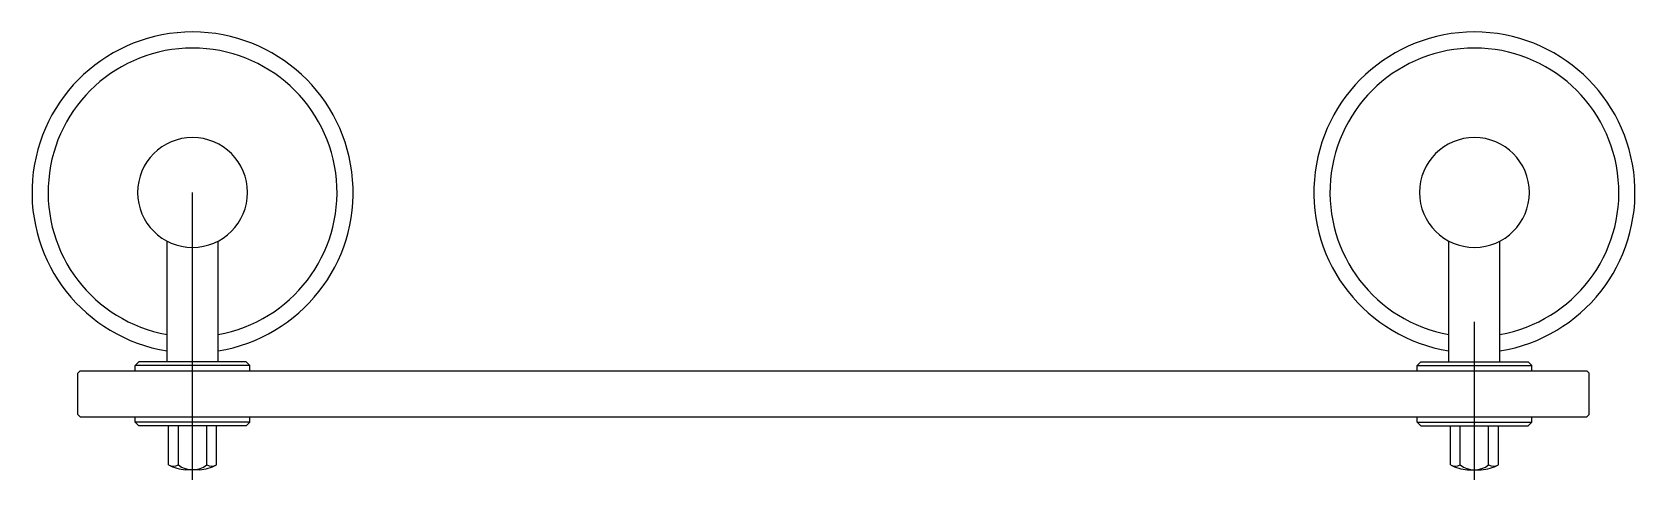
# Model space of a CAD drawing. Extents: x 143.406 to 143.936, y 0.082 to 0.23.
import ezdxf

# ---------------------------------------------------------------- set-up
doc = ezdxf.new("R2010")
doc.units = 0
doc.header["$LTSCALE"] = 0.2
doc.header["$MEASUREMENT"] = 0
doc.linetypes.add('AXES', pattern=[0.54, 0.3, -0.08, 0.08, -0.08])
doc.linetypes.add('CONTINU', pattern=[0])
doc.layers.get('0').update_dxf_attribs({"linetype": 'CONTINUOUS'})
doc.layers.add('DECA_EIXOS', color=5, linetype='AXES')

msp = doc.modelspace()

# ---------------------------------------------------------------- linework, layer by layer
at = {"linetype": 'CONTINU'}
for points in [[(143.46732, 0.1249, 12.537179), (143.45048, 0.1249)], [(143.89137, 0.1249, 12.537179), (143.87453, 0.1249)], [(143.46732, 0.1303, 11.262555), (143.45048, 0.1303)], [(143.89137, 0.1303, 11.262555), (143.87453, 0.1303)], [(143.4589, 0.19551, 1), (143.4589, 0.15915)], [(143.4589, 0.15915, 1), (143.4589, 0.19551)], [(143.88295, 0.19551, 1), (143.88295, 0.15915)], [(143.88295, 0.15915, 1), (143.88295, 0.19551)], [(143.45094, 0.0872, 0.281682), (143.4542, 0.0872)], [(143.45094, 0.0872, 0.098685), (143.45663, 0.08552)], [(143.4542, 0.0872, 0.356474), (143.4636, 0.0872)], [(143.46118, 0.08552, 0.098693), (143.46686, 0.0872)], [(143.4636, 0.0872, 0.281665), (143.46686, 0.0872)], [(143.87499, 0.0872, 0.281665), (143.87825, 0.0872)], [(143.87499, 0.0872, 0.098694), (143.88068, 0.08552)], [(143.87825, 0.0872, 0.356475), (143.88765, 0.0872)], [(143.88523, 0.08552, 0.098693), (143.89091, 0.0872)], [(143.88765, 0.0872, 0.281665), (143.89091, 0.0872)]]:
    msp.add_lwpolyline(points, format="xyb", dxfattribs=at)
for points in [[(143.45048, 0.12131), (143.45048, 0.16121)], [(143.46732, 0.12131), (143.46732, 0.16121)], [(143.87453, 0.12131), (143.87453, 0.16121)], [(143.89137, 0.12131), (143.89137, 0.16121)], [(143.42093, 0.11752), (143.42168, 0.11828)], [(143.42093, 0.10387), (143.42093, 0.11752)], [(143.42168, 0.11828), (143.92017, 0.11828)], [(143.44116, 0.12131), (143.43994, 0.1201)], [(143.47786, 0.1201), (143.43994, 0.1201)], [(143.43994, 0.11828), (143.43994, 0.1201)], [(143.47665, 0.12131), (143.44116, 0.12131)], [(143.47786, 0.1201), (143.47665, 0.12131)], [(143.47786, 0.11828), (143.47786, 0.1201)], [(143.86399, 0.1201), (143.86521, 0.12131)], [(143.86399, 0.1201), (143.90191, 0.1201)], [(143.86399, 0.11828), (143.86399, 0.1201)], [(143.86521, 0.12131), (143.9007, 0.12131)], [(143.9007, 0.12131), (143.90191, 0.1201)], [(143.90191, 0.11828), (143.90191, 0.1201)], [(143.92093, 0.11752), (143.92017, 0.11828)], [(143.92093, 0.10387), (143.92093, 0.11752)], [(143.42093, 0.10387), (143.42168, 0.10311)], [(143.42168, 0.10311), (143.92017, 0.10311)], [(143.43994, 0.10129), (143.43994, 0.10311)], [(143.47786, 0.10129), (143.43994, 0.10129)], [(143.44116, 0.10008), (143.43994, 0.10129)], [(143.47786, 0.10129), (143.47665, 0.10008)], [(143.47786, 0.10129), (143.47786, 0.10311)], [(143.86399, 0.10129), (143.86399, 0.10311)], [(143.86399, 0.10129), (143.90191, 0.10129)], [(143.86399, 0.10129), (143.86521, 0.10008)], [(143.9007, 0.10008), (143.90191, 0.10129)], [(143.90191, 0.10129), (143.90191, 0.10311)], [(143.92093, 0.10387), (143.92017, 0.10311)], [(143.47665, 0.10008), (143.44116, 0.10008)], [(143.45094, 0.0872), (143.45094, 0.10008)], [(143.4542, 0.0872), (143.4542, 0.10008)], [(143.4636, 0.0872), (143.4636, 0.10008)], [(143.46686, 0.0872), (143.46686, 0.10008)], [(143.86521, 0.10008), (143.9007, 0.10008)], [(143.87499, 0.0872), (143.87499, 0.10008)], [(143.87825, 0.0872), (143.87825, 0.10008)], [(143.88765, 0.0872), (143.88765, 0.10008)], [(143.89091, 0.0872), (143.89091, 0.10008)], [(143.46118, 0.08552), (143.45663, 0.08552)], [(143.88068, 0.08552), (143.88523, 0.08552)]]:
    msp.add_lwpolyline(points, dxfattribs=at)
at = {"layer": 'DECA_EIXOS'}
for points in [[(143.4589, 0.08218), (143.4589, 0.17733)], [(143.88295, 0.08218), (143.88295, 0.13449)]]:
    msp.add_lwpolyline(points, dxfattribs=at)

doc.saveas('drawing.dxf')
